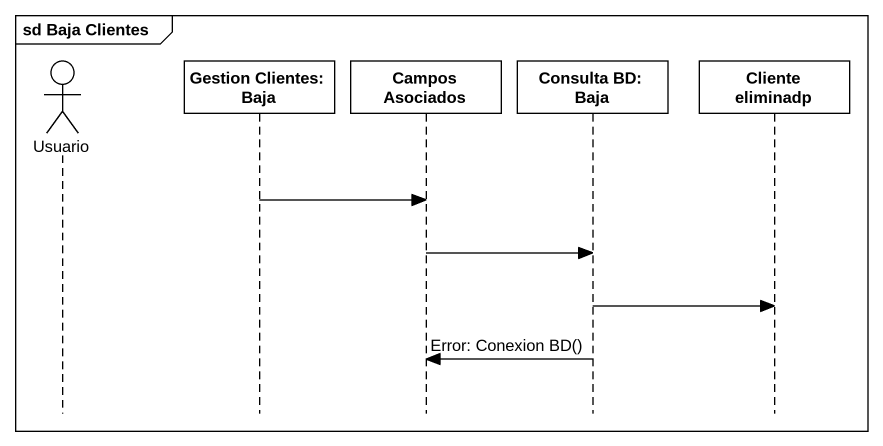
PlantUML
@startuml
mainframe sd Baja Clientes
hide footbox
actor Usuario
participant "Gestion Clientes: Baja" as Gestion_Clientes_Baja
participant "Campos Asociados" as Campos_Asociados
participant "Consulta BD: Baja" as Consulta_BD_Baja
participant "Cliente eliminadp" as Cliente_eliminadp

Gestion_Clientes_Baja -> Campos_Asociados
Campos_Asociados -> Consulta_BD_Baja
Consulta_BD_Baja -> Cliente_eliminadp
Consulta_BD_Baja -> Campos_Asociados : Error: Conexion BD()
@enduml
